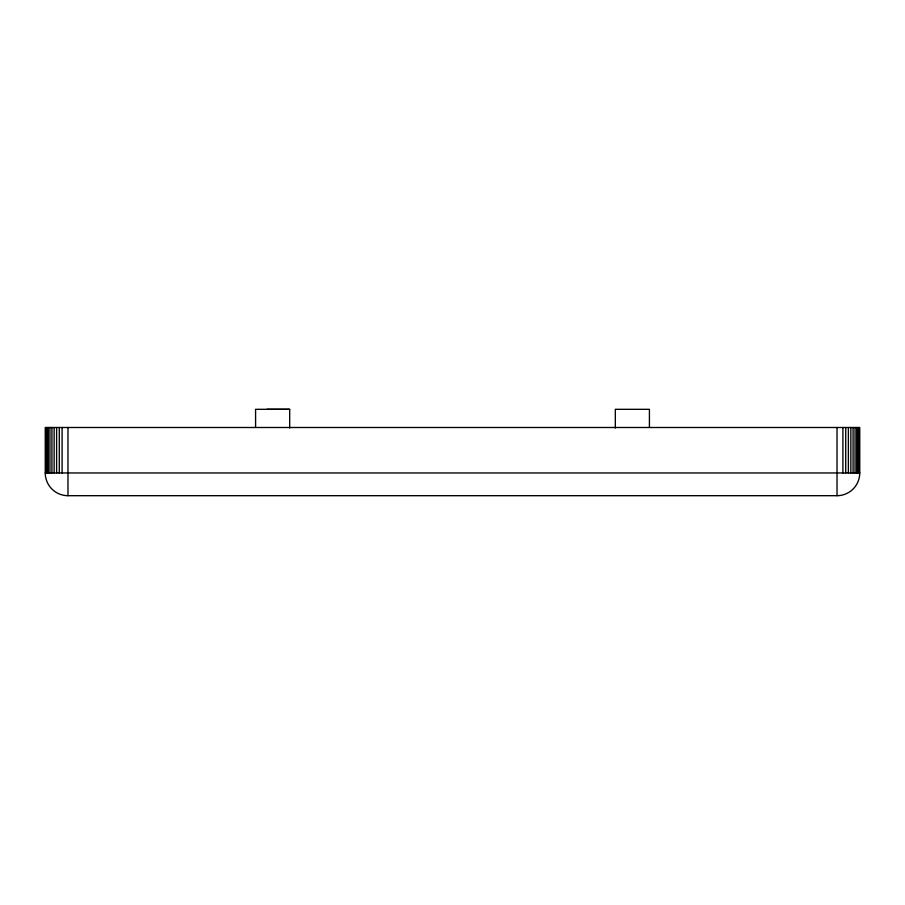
<?xml version="1.0" encoding="UTF-8"?>
<svg xmlns="http://www.w3.org/2000/svg" width="905" height="905" viewBox="0 0 905 905"><rect width="100%" height="100%" fill="white"/><g stroke="black" fill="none" stroke-linecap="round" stroke-linejoin="round"><path stroke-width="1.36" d="M289.679 428.031L289.679 409.309L255.583 409.309L255.583 427.307M45.25 472.964L859.75 472.964L859.75 427.499L45.25 427.499L45.25 472.964A22.727 22.727 0 0 0 67.977 495.691L837.023 495.691A22.727 22.727 0 0 0 859.75 472.964M266.952 409.309L289.679 409.32M858.981 427.499L858.981 472.964M858.019 427.499L858.019 472.964M856.707 427.499L856.707 472.964M855.055 427.499L855.055 472.964M853.087 427.499L853.087 472.964M850.858 427.499L850.858 472.964M848.381 427.499L848.381 472.964M845.723 427.499L845.723 472.964M842.906 427.499L842.906 472.964M837.023 427.499L837.023 495.691M649.417 427.296L649.417 409.309L615.321 409.309L615.321 428.031M67.977 427.499L67.977 495.691M62.094 427.499L62.094 472.964M59.278 427.499L59.278 472.964M56.619 427.499L56.619 472.964M54.142 427.499L54.142 472.964M51.913 427.499L51.913 472.964M49.945 427.499L49.945 472.964M48.293 427.499L48.293 472.964M46.981 427.499L46.981 472.964M46.019 427.499L46.019 472.964"/></g></svg>
